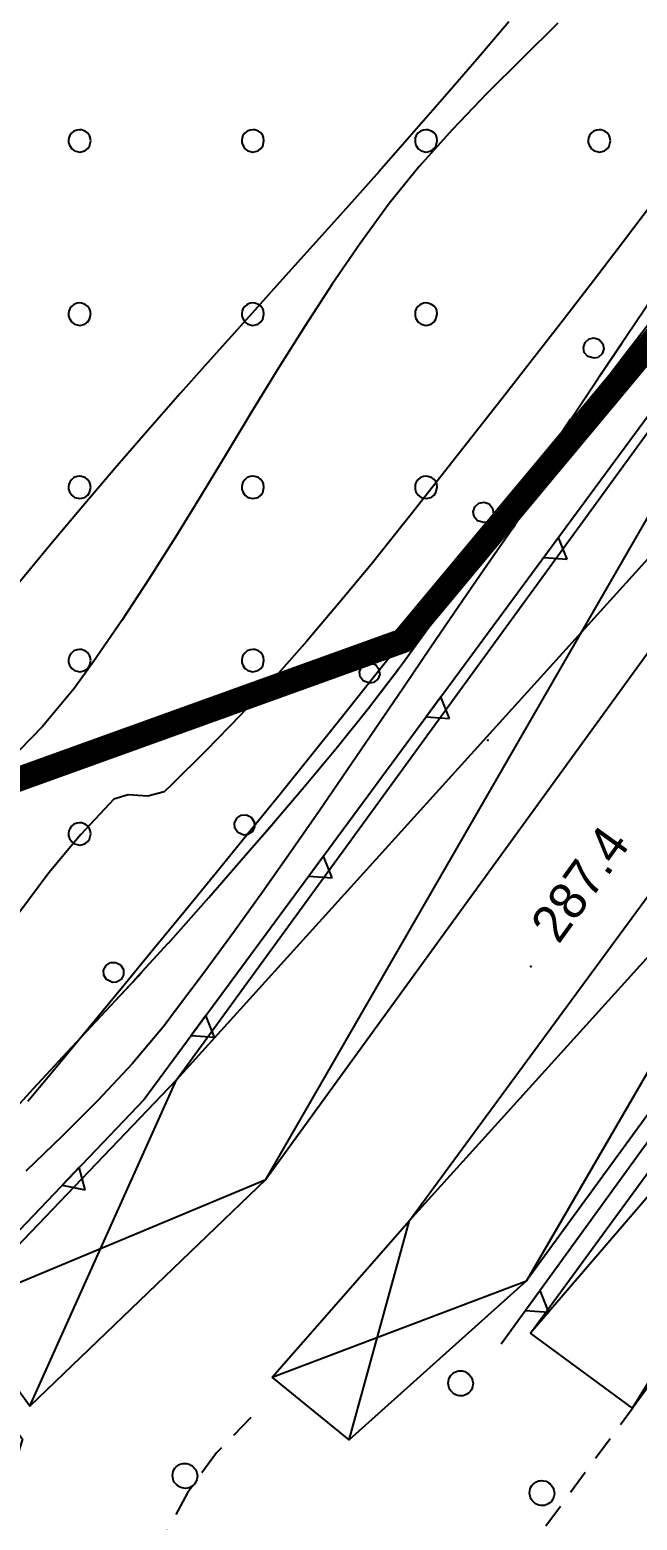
# Model space of a CAD drawing. Extents: x 1518652 to 1519378, y 5069750 to 5070202.
# Drawn here: x 1518785.5 to 1518810, y 5069898.2 to 5069958.4 of the extents above; entities that cross this region are included whole.
import ezdxf

# ---------------------------------------------------------------- set-up
doc = ezdxf.new("R2010")
doc.units = 0
doc.header["$MEASUREMENT"] = 0
for name, pattern in [('CROSSINGSELECTION', [0.375, 0.25, -0.125]), ('L10', [1.7, 1, -0.7]), ('L42', [8, -3, 2, -3])]:
    doc.linetypes.add(name, pattern=pattern)
for name, color, linetype in [('2641_MUROspec', 2, 'Continuous'), ('3007_TETTOIE', 2, 'Continuous'), ('5100_ALBERO', 1, 'Continuous'), ('5200_LIMbosco', 1, 'L42'), ('5651_VIALETTI', 1, 'L10'), ('7010_CLDirett', 3, 'Continuous'), ('7012_CLInter', 6, 'Continuous'), ('8321_PQTerra', 2, 'Continuous'), ('8322_Qmpiede', 2, 'Continuous'), ('SCM_Campiture', 1, 'Continuous'), ('SCM_Diagonali', 6, 'Continuous')]:
    doc.layers.add(name, color=color, linetype=linetype)
doc.styles.add('Style00', font='Leroy', dxfattribs={"height": 0.2})

# ---------------------------------------------------------------- blocks, each defined once
blk = doc.blocks.new('Q0200100')
at = {"linetype": 'Continuous'}
for p, q in [((0, 0.8), (-0.5, 0)), ((0.5, 0), (0, 0.8)), ((-0.5, 0), (0.5, 0))]:
    blk.add_line(p, q, dxfattribs=at)
blk = doc.blocks.new('S37')
at = {"linetype": 'Continuous'}
for p, q in [((-0.99, -0.01), (-0.97, 0.17)), ((-0.97, 0.17), (-0.93, 0.33)), ((-0.93, 0.33), (-0.87, 0.47)), ((-0.87, 0.47), (-0.79, 0.6)), ((-0.79, 0.6), (-0.68, 0.71)), ((-0.68, 0.71), (-0.58, 0.8)), ((-0.58, 0.8), (-0.49, 0.87)), ((-0.49, 0.87), (-0.37, 0.93)), ((-0.37, 0.93), (-0.26, 0.97)), ((-0.26, 0.97), (-0.13, 0.99)), ((-0.13, 0.99), (-0.01, 1)), ((-0.01, 1), (0.15, 0.99)), ((0.15, 0.99), (0.35, 0.94)), ((0.35, 0.94), (0.55, 0.82)), ((0.55, 0.82), (0.68, 0.73)), ((0.68, 0.73), (0.77, 0.62)), ((0.77, 0.62), (0.87, 0.5)), ((0.87, 0.5), (0.93, 0.39)), ((0.93, 0.39), (0.99, 0.23)), ((0.99, 0.23), (1.01, 0.09)), ((1.01, 0.09), (1.03, -0.03)), ((-0.97, -0.15), (-0.99, -0.01)), ((-0.94, -0.26), (-0.97, -0.15)), ((-0.9, -0.4), (-0.94, -0.26)), ((-0.84, -0.51), (-0.9, -0.4)), ((-0.78, -0.61), (-0.84, -0.51)), ((-0.66, -0.71), (-0.78, -0.61)), ((-0.57, -0.8), (-0.66, -0.71)), ((-0.49, -0.87), (-0.57, -0.8)), ((-0.36, -0.93), (-0.49, -0.87)), ((-0.22, -0.98), (-0.36, -0.93)), ((-0.06, -1.01), (-0.22, -0.98)), ((0.07, -1.02), (-0.06, -1.01)), ((0.22, -1.01), (0.07, -1.02)), ((0.36, -0.97), (0.22, -1.01)), ((0.52, -0.89), (0.36, -0.97)), ((0.65, -0.81), (0.52, -0.89)), ((0.78, -0.68), (0.65, -0.81)), ((0.87, -0.56), (0.78, -0.68)), ((0.93, -0.45), (0.87, -0.56)), ((0.98, -0.3), (0.93, -0.45)), ((1.01, -0.17), (0.98, -0.3)), ((1.03, -0.03), (1.01, -0.17))]:
    blk.add_line(p, q, dxfattribs=at)
blk = doc.blocks.new('Q0210080')
at = {"linetype": 'Continuous'}
for p, q in [((-0.217, 1.184), (-0.008, 1.24)), ((-0.008, 1.24), (0.202, 1.186)), ((-0.41, 0.835), (-0.361, 1.041)), ((-0.333, 0.581), (-0.41, 0.835)), ((-0.361, 1.041), (-0.217, 1.184)), ((0.35, 0.618), (0.198, 0.466)), ((0.202, 1.186), (0.354, 1.038)), ((0.412, 0.83), (0.35, 0.618)), ((0.354, 1.038), (0.412, 0.83)), ((-0.797, 0), (0.81, -0.01)), ((-0.211, 0.466), (-0.333, 0.581)), ((-0.004, 0.412), (-0.211, 0.466)), ((0.198, 0.466), (-0.004, 0.412))]:
    blk.add_line(p, q, dxfattribs=at)
blk = doc.blocks.new('R28')
at = {"linetype": 'Continuous'}
for p, q in [((-1.46, 0.41), (-1.5, 0.09)), ((-1.5, 0.09), (-1.49, -0.24)), ((-1.34, 0.7), (-1.46, 0.41)), ((-1.11, 1.03), (-1.34, 0.7)), ((-0.77, 1.31), (-1.11, 1.03)), ((-0.35, 1.46), (-0.77, 1.31)), ((-0.01, 1.5), (-0.35, 1.46)), ((0.24, 1.48), (-0.01, 1.5)), ((0.74, 1.31), (0.24, 1.48)), ((1.06, 1.08), (0.74, 1.31)), ((1.33, 0.7), (1.06, 1.08)), ((1.42, 0.47), (1.33, 0.7)), ((1.49, 0), (1.42, 0.47)), ((-1.49, -0.24), (-1.38, -0.6)), ((-1.38, -0.6), (-1.08, -1.07)), ((-1.08, -1.07), (-0.69, -1.34)), ((-0.69, -1.34), (0.01, -1.51)), ((0.01, -1.51), (0.69, -1.34)), ((0.69, -1.34), (1.08, -1.04)), ((1.08, -1.04), (1.32, -0.7)), ((1.32, -0.7), (1.49, 0))]:
    blk.add_line(p, q, dxfattribs=at)
blk = doc.blocks.new('CAMP_1E213BCE')
at = {"layer": 'SCM_Campiture', "linetype": 'Continuous', "xscale": 0.300000011920929, "yscale": 0.300000011920929, "zscale": 0.300000011920929}
for p in [(1518787.475, 5069953.954), (1518794.475, 5069953.954), (1518801.475, 5069953.954), (1518808.475, 5069953.954), (1518787.475, 5069946.954), (1518794.475, 5069946.954), (1518801.475, 5069946.954), (1518787.475, 5069939.954), (1518794.475, 5069939.954), (1518801.475, 5069939.954), (1518787.475, 5069932.954), (1518794.475, 5069932.954), (1518787.475, 5069925.954)]:
    blk.add_blockref('R28', p, dxfattribs=at)

msp = doc.modelspace()

# ---------------------------------------------------------------- linework, layer by layer
at = {"color": 1, "linetype": 'CROSSINGSELECTION', "lineweight": 0, "ltscale": 10, "const_width": 1, "elevation": 289.327, "flags": 128}
msp.add_lwpolyline([(1518839.355, 5070003.094), (1518831.372, 5069989.158), (1518835.711, 5069986.985), (1518832.177, 5069971.721), (1518800.528, 5069933.755), (1518779.146, 5069926.055), (1518760.33, 5069940.315), (1518768.195, 5069966.005), (1518779.077, 5069994.718), (1518788.201, 5069998.135), (1518808.951, 5070008.22), (1518819.664, 5070008.838), (1518832.884, 5070005.585), (1518839.355, 5070003.094)], dxfattribs=at)
at = {"layer": '2641_MUROspec', "color": 18, "linetype": 'Continuous', "true_color": 0x000000}
for points in [[(1518830.209, 5069969.761, 288.798), (1518814.211, 5069947.94, 287.338), (1518790.08, 5069915.23, 287.67), (1518781.659, 5069906.419, 286.803), (1518785.163, 5069901.501, 287.381), (1518784.297, 5069898.77, 287.381), (1518783.76, 5069896.877, 287.381), (1518783.422, 5069894.939, 287.381), (1518783.288, 5069892.976, 287.381), (1518783.358, 5069891.009, 287.381), (1518783.631, 5069889.061, 287.381), (1518784.106, 5069887.151, 287.381), (1518784.776, 5069885.301, 287.381), (1518785.635, 5069883.531, 287.381), (1518786.673, 5069881.859, 284.997), (1518787.203, 5069880.961, 284.997), (1518788.39, 5069878.749, 283.9), (1518789.325, 5069876.293, 282.751), (1518789.651, 5069874.707, 282.043), (1518789.394, 5069870.543, 281.098)], [(1518843.547, 5069958.777, 287.007), (1518830.526, 5069941.229, 287.282), (1518804.501, 5069905.337, 286.33)]]:
    msp.add_polyline3d(points, dxfattribs=at)
at = {"layer": '3007_TETTOIE', "color": 18, "linetype": 'Continuous', "true_color": 0x000000}
for points in [[(1518805.692, 5069905.779, 285.653), (1518844.178, 5069958.387, 285.653), (1518848.306, 5069955.367, 285.653), (1518809.82, 5069902.759, 285.653)], [(1518782.558, 5069906.811, 287.557), (1518791.381, 5069916.015, 287.557), (1518820.01, 5069955.346, 287.557), (1518824.378, 5069952.469, 287.557), (1518794.993, 5069911.996, 287.557), (1518785.466, 5069902.839, 287.557)], [(1518795.251, 5069904.009, 287.55), (1518800.807, 5069910.339, 287.55), (1518830.07, 5069950.152, 287.55), (1518834.383, 5069947.453, 287.55), (1518805.529, 5069907.896, 287.55), (1518798.369, 5069901.47, 287.55)]]:
    msp.add_polyline3d(points, close=True, dxfattribs=at)
at = {"layer": '5200_LIMbosco', "color": 18, "linetype": 'L42', "true_color": 0x000000}
msp.add_polyline3d([(1518784.257, 5069914.188, 292.65), (1518785.604, 5069915.668, 292.49), (1518786.968, 5069917.137, 292.33), (1518788.337, 5069918.6, 292.17), (1518789.704, 5069920.067, 292.01), (1518791.058, 5069921.544, 291.85), (1518792.388, 5069923.039, 291.691), (1518792.693, 5069923.389, 291.654), (1518794.004, 5069924.9, 291.516), (1518795.315, 5069926.413, 291.378), (1518796.616, 5069927.935, 291.24), (1518797.897, 5069929.472, 291.102), (1518799.147, 5069931.033, 290.964), (1518800.358, 5069932.623, 290.826), (1518800.517, 5069932.839, 290.808), (1518801.687, 5069934.459, 290.901), (1518802.839, 5069936.094, 290.994), (1518803.975, 5069937.74, 291.088), (1518805.1, 5069939.396, 291.181), (1518806.216, 5069941.057, 291.275), (1518807.329, 5069942.722, 291.369), (1518808.44, 5069944.388, 291.462), (1518809.553, 5069946.051, 291.556), (1518810.673, 5069947.71, 291.649)], dxfattribs=at)
at = {"layer": '5651_VIALETTI', "color": 18, "linetype": 'L10', "true_color": 0x000000}
msp.add_polyline3d([(1518794.389, 5069902.372, 284.779), (1518793.004, 5069900.943, 284.779), (1518791.83, 5069899.336, 284.779), (1518790.889, 5069897.581, 284.779), (1518790.201, 5069895.713, 284.779), (1518789.778, 5069893.768, 284.779), (1518789.629, 5069891.783, 284.779), (1518789.755, 5069889.797, 284.779), (1518790.156, 5069887.847, 284.779), (1518790.822, 5069885.971, 284.779), (1518791.119, 5069885.175, 284.736), (1518791.612, 5069884.482, 284.736), (1518792.267, 5069883.94, 284.736), (1518793.04, 5069883.587, 284.736), (1518793.878, 5069883.445, 284.736), (1518794.724, 5069883.524, 284.736), (1518795.521, 5069883.82, 284.736), (1518796.214, 5069884.312, 284.736), (1518809.82, 5069902.759, 285.766)], dxfattribs=at)
at = {"layer": '7010_CLDirett', "color": 18, "linetype": 'Continuous', "true_color": 0x000000}
msp.add_polyline3d([(1518810.661, 5069946.073, 290), (1518809.768, 5069944.917, 290), (1518808.568, 5069943.321, 290), (1518807.387, 5069941.708, 290), (1518806.222, 5069940.083, 290), (1518805.069, 5069938.448, 290), (1518804.973, 5069938.309, 290), (1518803.928, 5069936.803, 290), (1518802.795, 5069935.152, 290), (1518801.666, 5069933.497, 290), (1518800.54, 5069931.839, 290), (1518799.415, 5069930.182, 290), (1518798.286, 5069928.526, 290), (1518797.153, 5069926.875, 290), (1518796.011, 5069925.23, 290), (1518794.858, 5069923.594, 290), (1518793.692, 5069921.969, 290), (1518792.511, 5069920.357, 290), (1518791.31, 5069918.76, 290), (1518790.883, 5069918.202, 290), (1518789.6, 5069916.659, 290), (1518788.214, 5069915.18, 290), (1518786.767, 5069913.742, 290), (1518785.301, 5069912.322, 290)], dxfattribs=at)
at = {"layer": '7012_CLInter', "color": 18, "linetype": 'Continuous', "true_color": 0x000000}
for points in [[(1518806.801, 5069958.709, 296), (1518805.363, 5069957.292, 296), (1518803.933, 5069955.866, 296), (1518802.535, 5069954.415, 296), (1518801.198, 5069952.921, 296), (1518799.985, 5069951.417, 296), (1518798.808, 5069949.807, 296), (1518797.677, 5069948.161, 296), (1518796.583, 5069946.487, 296), (1518795.517, 5069944.791, 296), (1518794.469, 5069943.082, 296), (1518793.43, 5069941.365, 296), (1518792.391, 5069939.649, 296), (1518791.342, 5069937.94, 296), (1518790.274, 5069936.246, 296), (1518789.179, 5069934.573, 296), (1518788.046, 5069932.93, 296), (1518787.245, 5069931.827, 296), (1518785.972, 5069930.293, 296), (1518784.572, 5069928.857, 296)], [(1518804.818, 5069958.761, 298), (1518803.526, 5069957.241, 298), (1518802.22, 5069955.728, 298), (1518800.901, 5069954.223, 298), (1518799.573, 5069952.722, 298), (1518798.237, 5069951.225, 298), (1518796.896, 5069949.73, 298), (1518795.554, 5069948.236, 298), (1518794.211, 5069946.741, 298), (1518792.872, 5069945.243, 298), (1518791.539, 5069943.741, 298), (1518790.213, 5069942.234, 298), (1518788.898, 5069940.72, 298), (1518787.597, 5069939.197, 298), (1518786.312, 5069937.664, 298), (1518785.045, 5069936.119, 298)], [(1518810.656, 5069951.495, 294), (1518809.449, 5069949.894, 294), (1518808.232, 5069948.298, 294), (1518807.008, 5069946.708, 294), (1518805.777, 5069945.124, 294), (1518804.542, 5069943.543, 294), (1518803.304, 5069941.966, 294), (1518802.064, 5069940.393, 294), (1518800.825, 5069938.822, 294), (1518800.5, 5069938.41, 294), (1518799.247, 5069936.843, 294), (1518797.966, 5069935.285, 294), (1518796.658, 5069933.746, 294), (1518795.325, 5069932.234, 294), (1518793.968, 5069930.756, 294), (1518792.589, 5069929.321, 294), (1518791.189, 5069927.939, 294), (1518790.891, 5069927.654, 294), (1518790.224, 5069927.476, 294), (1518789.428, 5069927.539, 294), (1518788.852, 5069927.357, 294), (1518787.518, 5069925.933, 294), (1518786.233, 5069924.387, 294), (1518785.021, 5069922.752, 294)], [(1518810.837, 5069947.032, 292), (1518809.617, 5069945.441, 292), (1518808.393, 5069943.854, 292), (1518807.166, 5069942.27, 292), (1518805.938, 5069940.688, 292), (1518804.711, 5069939.107, 292), (1518804.225, 5069938.48, 292), (1518802.999, 5069936.901, 292), (1518801.766, 5069935.326, 292), (1518800.528, 5069933.755, 292), (1518799.286, 5069932.188, 292), (1518798.038, 5069930.624, 292), (1518796.786, 5069929.064, 292), (1518795.531, 5069927.507, 292), (1518794.271, 5069925.953, 292), (1518793.009, 5069924.401, 292), (1518791.743, 5069922.852, 292), (1518790.474, 5069921.306, 292), (1518789.203, 5069919.761, 292), (1518787.93, 5069918.218, 292), (1518786.655, 5069916.677, 292), (1518785.379, 5069915.138, 292)]]:
    msp.add_polyline3d(points, dxfattribs=at)
at = {"layer": '8321_PQTerra', "color": 18, "linetype": 'Continuous', "true_color": 0x000000}
msp.add_point((1518805.712, 5069920.595, 287.423), dxfattribs=at)
at = {"layer": '8322_Qmpiede', "linetype": 'Continuous'}
msp.add_point((1518803.964, 5069929.744, 287.557), dxfattribs=at)
at = {"layer": 'SCM_Diagonali', "color": 18, "linetype": 'Continuous', "true_color": 0x000000}
for points in [[(1518809.82, 5069902.759, 0), (1518844.178, 5069958.387, 0)], [(1518794.993, 5069911.996, 0), (1518820.01, 5069955.346, 0)], [(1518848.306, 5069955.367, 0), (1518805.692, 5069905.779, 0)], [(1518824.378, 5069952.469, 0), (1518791.381, 5069916.015, 0)], [(1518830.07, 5069950.152, 0), (1518805.529, 5069907.896, 0)], [(1518800.807, 5069910.339, 0), (1518834.383, 5069947.453, 0)], [(1518785.466, 5069902.839, 0), (1518791.381, 5069916.015, 0)], [(1518782.558, 5069906.811, 0), (1518794.993, 5069911.996, 0)], [(1518798.369, 5069901.47, 0), (1518800.807, 5069910.339, 0)], [(1518795.251, 5069904.009, 0), (1518805.529, 5069907.896, 0)]]:
    msp.add_polyline3d(points, dxfattribs=at)

# ---------------------------------------------------------------- block references
at = {"layer": '2641_MUROspec', "color": 18, "linetype": 'Continuous', "true_color": 0x000000}
for p, xscale, yscale, zscale, rotation in [((1518806.527, 5069937.524, 287.444), 0.9999999995773518, 0.9999999995773518, 0.9999999995773518, 233.5827667515591), ((1518801.778, 5069931.087, 287.509), 0.9999999995773518, 0.9999999995773518, 0.9999999995773518, 233.5827667515591), ((1518797.028, 5069924.649, 287.574), 0.9999999995773518, 0.9999999995773518, 0.9999999995773518, 233.5827667515591), ((1518792.279, 5069918.211, 287.639), 0.9999999995773518, 0.9999999995773518, 0.9999999995773518, 233.5827667515591), ((1518787.112, 5069912.125, 287.364), 1.000000000176481, 1.000000000176481, 1.000000000176481, 226.2962524869314), ((1518805.785, 5069907.107, 286.377), 1.000000000400091, 1.000000000400091, 1.000000000400091, 234.0541239632325)]:
    msp.add_blockref('Q0200100', p, dxfattribs=dict(at, xscale=xscale, yscale=yscale, zscale=zscale, rotation=rotation))
at = {"layer": '5100_ALBERO', "color": 18, "linetype": 'Continuous', "true_color": 0x000000, "xscale": 0.5, "yscale": 0.5, "zscale": 0.5}
for p in [(1518802.858, 5069903.761, 286.027), (1518791.719, 5069900.024, 285.604), (1518806.145, 5069899.328, 285.886)]:
    msp.add_blockref('S37', p, dxfattribs=at)
at = {"layer": '5200_LIMbosco', "color": 18, "linetype": 'Continuous', "true_color": 0x000000}
for p, xscale, yscale, zscale, rotation in [((1518808.932, 5069945.123, 291.504), 1.000000000421699, 1.000000000421699, 1.000000000421699, 56.20117379997846), ((1518804.477, 5069938.479, 291.13), 1.000000000075262, 1.000000000075262, 1.000000000075262, 55.80333456055376), ((1518799.849, 5069931.954, 290.884), 1.000000000239478, 1.000000000239478, 1.000000000239478, 52.71668701064531), ((1518794.766, 5069925.779, 291.435), 0.999999999939371, 0.999999999939371, 0.999999999939371, 49.08547508740765), ((1518789.453, 5069919.798, 292.04), 1.000000000197549, 1.000000000197549, 1.000000000197549, 47.02745034543856)]:
    msp.add_blockref('Q0210080', p, dxfattribs=dict(at, xscale=xscale, yscale=yscale, zscale=zscale, rotation=rotation))
at = {"layer": 'SCM_Campiture', "linetype": 'Continuous'}
msp.add_blockref('CAMP_1E213BCE', (0, 0), dxfattribs=at)

# ---------------------------------------------------------------- texts
at = {"layer": '8321_PQTerra', "color": 18, "linetype": 'Continuous', "true_color": 0x000000, "style": 'Style00'}
msp.add_text('287.4', height=1.5, rotation=54.26209, dxfattribs=at).set_placement((1518806.828, 5069921.462))

doc.saveas('drawing.dxf')
